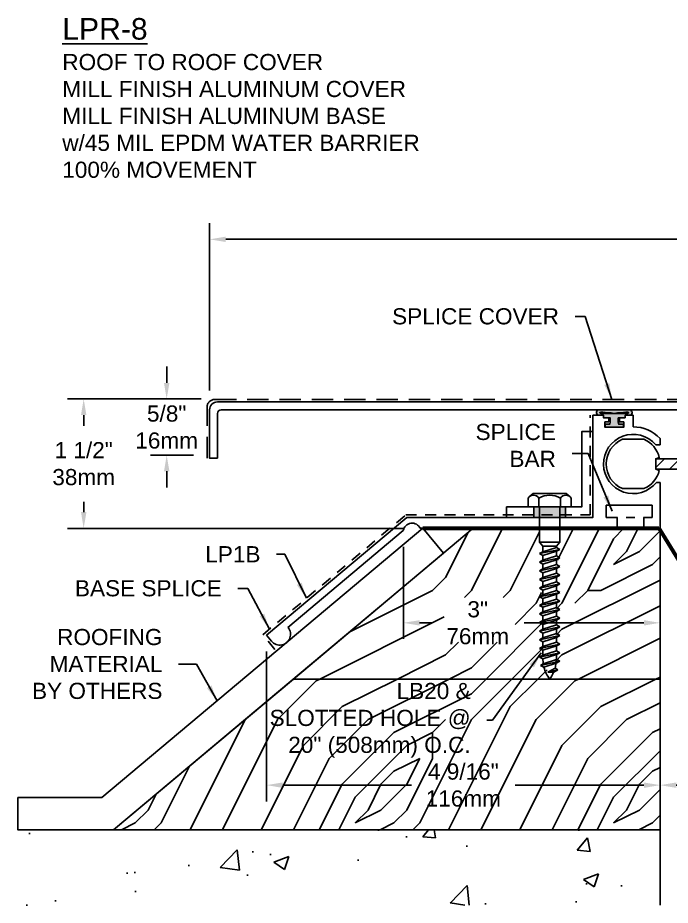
# Model space of a CAD drawing. Header units: inches. Extents: x -3 to 51.8, y 2.5 to 12.8.
# Drawn here: x -3.01 to 4.56, y 2.5 to 12.8 of the extents above; entities that cross this region are included whole.
import ezdxf

# ---------------------------------------------------------------- set-up
doc = ezdxf.new("R2010")
doc.units = ezdxf.units.IN
doc.header["$MEASUREMENT"] = 0
doc.linetypes.add('DASHED2', pattern=[0.375, 0.25, -0.125])
doc.linetypes.add('HIDDEN', pattern=[0.375, 0.25, -0.125])
for name, color, linetype in [('ANCHORS', 4, 'Continuous'), ('CONDITIONS', 1, 'Continuous'), ('DIMENSIONS', 3, 'Continuous'), ('FILLERS', 2, 'Continuous'), ('METALS', 7, 'Continuous'), ('TEXT', 2, 'Continuous')]:
    doc.layers.add(name, color=color, linetype=linetype)
doc.styles.add('ARIAL', font='arial.ttf')
doc.dimstyles.new('Arial', dxfattribs={"dimtxt": 0.1875, "dimasz": 0.1875, "dimexe": 0.1875, "dimexo": 0.1875, "dimgap": 0.1875, "dimtad": 0, "dimtih": 1, "dimtoh": 1, "dimdec": 4, "dimzin": 3, "dimdsep": 46, "dimlunit": 4, "dimtxsty": 'ARIAL', "dimcen": 0.125, "dimadec": 0, "dimazin": 0, "dimtfac": 1, "dimtdec": 4, "dimtofl": 0, "dimtmove": 0, "dimatfit": 3, "dimfxl": 0, "dimfrac": 2, "dimtolj": 1, "dimtzin": 0, "dimarcsym": 0})
pattern_1 = [(0, (-2.4, 0.15), (3, 3), [0.15, -2.85]), (90, (-1.2, 1.2), (-3, 3), [0.3, -2.7]), (45, (-1.8, 0.9), (3e-16, 3), [0.2121, -0.6363, 0.2121, -0.4242, 1.485, -1.27294]), (45, (-2.55, 0), (3e-16, 3), [0.21213, -0.42426, 0.21213, -3.39412]), (45, (-1.5, 0.3), (3e-16, 3), [0.2121, -4.0305]), (45, (-1.2, 0.15), (3e-16, 3), [0.2121, -4.0305]), (45, (-1.65, 0.45), (3e-16, 3), [0.2121, -4.0305]), (45, (-1.8, 0.6), (3e-16, 3), [0.42426, -3.8184]), (45, (-1.05, 2.85), (3e-16, 3), [0.4243, -3.8184]), (45, (-2.1, 0.75), (3e-16, 3), [0.8485, -3.3941]), (45, (-2.25, 0.9), (3e-16, 3), [0.8485, -3.3941]), (45, (-0.3, 1.8), (3e-16, 3), [0.8485, -3.3941]), (45, (-2.4, 1.2), (3e-16, 3), [0.6364, -3.60624]), (45, (-3, 1.65), (3e-16, 3), [0.6364, -3.60624]), (45, (-2.7, 1.35), (3e-16, 3), [0.6364, -3.60624]), (45, (-0.75, 2.25), (3e-16, 3), [1.0607, -3.182]), (45, (-1.05, 2.4), (3e-16, 3), [1.06066, -3.182]), (45, (-0.75, 1.65), (3e-16, 3), [1.4849, -2.7577]), (26.565, (-2.1, 0.45), (3, 1e-09), [0.3354, -6.3728]), (26.565, (-1.5, 1.35), (3, 1e-09), [0.3354, -6.3728]), (26.565, (-1.65, 1.05), (3, 1e-09), [0.3354, -6.3728]), (26.565, (-2.25, 0.15), (3, 1e-09), [0.6708, -6.0374]), (26.565, (-1.65, 1.5), (3, 1e-09), [1.00623, -5.702]), (26.565, (-1.95, 1.65), (3, 1e-09), [1.34164, -5.36656]), (26.565, (-2.25, 1.8), (3, 1e-09), [1.34164, -5.36656]), (26.565, (-2.7, 2.7), (3, 1e-09), [1.34164, -5.36656]), (26.565, (-2.7, 2.4), (3, 1e-09), [1.67705, -5.03115]), (26.565, (-2.55, 2.1), (3, 1e-09), [1.67705, -5.03115]), (63.435, (-1.5, 0.9), (2e-10, 3), [0.3354, -6.3728]), (63.435, (-1.95, 0.6), (2e-10, 3), [0.3354, -6.3728]), (63.435, (-2.4, 0.15), (2e-10, 3), [0.6708, -6.0374]), (63.435, (-1.5, 0.6), (2e-10, 3), [0.6708, -6.0374]), (63.435, (-2.7, 0), (2e-10, 3), [1.00623, -5.702]), (63.435, (-3, 0), (2e-10, 3), [1.34164, -5.36656]), (63.435, (-0.3, 0.15), (2e-10, 3), [1.34164, -5.36656]), (63.435, (-1.35, 0.45), (2e-10, 3), [1.34164, -5.36656]), (63.435, (-0.75, 0.15), (2e-10, 3), [1.67705, -5.03115]), (63.435, (-1.05, 0.3), (2e-10, 3), [1.67705, -5.03115])]
pattern_2 = [(45, (-3, 0.00999), (-0.08838835, 0.08838835), [])]

# ---------------------------------------------------------------- blocks, each defined once
blk = doc.blocks.new('*D0')
at = {"layer": 'Defpoints', "color": 0}
for p in [(-0.696, 8.374), (-2.247, 6.872), (1.657, 6.872)]:
    blk.add_point(p, dxfattribs=at)
at = {"layer": 'DIMENSIONS', "color": 0, "lineweight": -2}
for p, q in [((-0.883, 8.374), (-2.434, 8.374)), ((-2.247, 8.186), (-2.247, 8.063)), ((-2.247, 7.06), (-2.247, 7.181)), ((1.47, 6.872), (-2.434, 6.872))]:
    blk.add_line(p, q, dxfattribs=at)
at = {"layer": 'DIMENSIONS', "color": 0}
for points in [[(-2.278, 8.186), (-2.215, 8.186), (-2.247, 8.374)], [(-2.278, 7.06), (-2.215, 7.06), (-2.247, 6.872)]]:
    blk.add_solid(points, dxfattribs=at)
at = {"layer": 'DIMENSIONS', "color": 0, "insert": (-2.247, 7.622), "char_height": 0.1875, "attachment_point": 5, "style": 'ARIAL'}
blk.add_mtext('\\A1;1 1/2"\\P38mm', dxfattribs=at)
blk = doc.blocks.new('*D1')
at = {"layer": 'Defpoints', "color": 0}
for p in [(-0.696, 8.374), (-1.284, 7.721), (-0.786, 7.721)]:
    blk.add_point(p, dxfattribs=at)
at = {"layer": 'DIMENSIONS', "color": 0, "lineweight": -2}
for p, q in [((-1.284, 8.561), (-1.284, 8.749)), ((-0.883, 8.374), (-1.471, 8.374)), ((-0.973, 7.721), (-1.471, 7.721)), ((-1.284, 7.534), (-1.284, 7.346))]:
    blk.add_line(p, q, dxfattribs=at)
at = {"layer": 'DIMENSIONS', "color": 0}
for points in [[(-1.315, 8.561), (-1.252, 8.561), (-1.284, 8.374)], [(-1.315, 7.534), (-1.252, 7.534), (-1.284, 7.721)]]:
    blk.add_solid(points, dxfattribs=at)
at = {"layer": 'DIMENSIONS', "color": 0, "insert": (-1.284, 8.047), "char_height": 0.1875, "attachment_point": 5, "style": 'ARIAL'}
blk.add_mtext('\\A1;5/8"\\P16mm', dxfattribs=at)
blk = doc.blocks.new('*D2')
at = {"layer": 'Defpoints', "color": 0}
for p in [(12.441, 3.891), (4.441, 3.54), (12.441, 3.54)]:
    blk.add_point(p, dxfattribs=at)
at = {"layer": 'DIMENSIONS', "color": 0, "lineweight": -2}
for p, q in [((4.441, 3.728), (4.441, 4.078)), ((12.441, 3.728), (12.441, 4.078)), ((4.628, 3.891), (7.829, 3.891)), ((12.253, 3.891), (9.052, 3.891))]:
    blk.add_line(p, q, dxfattribs=at)
at = {"layer": 'DIMENSIONS', "color": 0}
for points in [[(4.628, 3.922), (4.628, 3.859), (4.441, 3.891)], [(12.253, 3.922), (12.253, 3.859), (12.441, 3.891)]]:
    blk.add_solid(points, dxfattribs=at)
at = {"layer": 'DIMENSIONS', "color": 0, "insert": (8.441, 3.891), "char_height": 0.1875, "attachment_point": 5, "style": 'ARIAL'}
blk.add_mtext('\\A1;8"\\P203mm', dxfattribs=at)
blk = doc.blocks.new('LB20')
for p, q in [((-0.19, 0.156), (-0.238, 0.116)), ((-0.19, 0.156), (0.19, 0.156)), ((0.19, 0.156), (0.238, 0.116)), ((-0.25, 0.102), (-0.25, 0)), ((-0.25, 0), (0.25, 0)), ((-0.125, 0), (-0.125, 0.102)), ((-0.117, -0.412), (-0.117, 0)), ((0.117, -0.412), (0.117, 0)), ((0.125, 0), (0.125, 0.102)), ((0.25, 0.102), (0.25, 0)), ((-0.078, -0.458), (-0.117, -0.412)), ((0.117, -0.412), (-0.117, -0.412)), ((0.117, -0.494), (-0.117, -0.544)), ((-0.078, -0.521), (-0.078, -0.458)), ((-0.078, -0.458), (0.078, -0.458)), ((-0.078, -0.521), (0.078, -0.471)), ((0.078, -0.458), (0.117, -0.412)), ((0.078, -0.471), (0.078, -0.458)), ((0.117, -0.494), (0.078, -0.471)), ((0.117, -0.494), (0.078, -0.516)), ((-0.117, -0.544), (-0.078, -0.521)), ((-0.117, -0.544), (-0.078, -0.566)), ((0.117, -0.594), (-0.117, -0.644)), ((-0.078, -0.566), (0.078, -0.516)), ((-0.078, -0.621), (-0.078, -0.566)), ((-0.078, -0.621), (0.078, -0.571)), ((-0.078, -0.666), (0.078, -0.616)), ((0.078, -0.571), (0.078, -0.516)), ((0.117, -0.594), (0.078, -0.571)), ((0.117, -0.594), (0.078, -0.616)), ((0.078, -0.671), (0.078, -0.616)), ((-0.117, -0.644), (-0.078, -0.621)), ((-0.117, -0.644), (-0.078, -0.666)), ((0.117, -0.694), (-0.117, -0.744)), ((-0.117, -0.744), (-0.078, -0.721)), ((-0.078, -0.721), (-0.078, -0.666)), ((-0.078, -0.721), (0.078, -0.671)), ((-0.078, -0.766), (0.078, -0.716)), ((0.117, -0.694), (0.078, -0.671)), ((0.117, -0.694), (0.078, -0.716)), ((0.078, -0.771), (0.078, -0.716)), ((-0.117, -0.744), (-0.078, -0.766)), ((0.117, -0.794), (-0.117, -0.844)), ((-0.117, -0.844), (-0.078, -0.821)), ((-0.078, -0.821), (-0.078, -0.766)), ((-0.078, -0.821), (0.078, -0.771)), ((-0.078, -0.866), (0.078, -0.816)), ((0.117, -0.794), (0.078, -0.771)), ((0.117, -0.794), (0.078, -0.816)), ((0.078, -0.871), (0.078, -0.816)), ((-0.117, -0.844), (-0.078, -0.866)), ((0.117, -0.894), (-0.117, -0.944)), ((-0.117, -0.944), (-0.078, -0.921)), ((-0.078, -0.921), (-0.078, -0.866)), ((-0.078, -0.921), (0.078, -0.871)), ((-0.078, -0.966), (0.078, -0.916)), ((0.117, -0.894), (0.078, -0.871)), ((0.117, -0.894), (0.078, -0.916)), ((0.078, -0.971), (0.078, -0.916)), ((-0.117, -0.944), (-0.078, -0.966)), ((0.117, -0.994), (-0.117, -1.044)), ((-0.117, -1.044), (-0.078, -1.021)), ((-0.078, -1.021), (-0.078, -0.966)), ((-0.078, -1.021), (0.078, -0.971)), ((-0.078, -1.066), (0.078, -1.016)), ((0.117, -0.994), (0.078, -0.971)), ((0.117, -0.994), (0.078, -1.016)), ((0.078, -1.071), (0.078, -1.016)), ((-0.117, -1.044), (-0.078, -1.066)), ((0.117, -1.094), (-0.117, -1.144)), ((-0.117, -1.144), (-0.078, -1.121)), ((-0.078, -1.121), (-0.078, -1.066)), ((-0.078, -1.121), (0.078, -1.071)), ((-0.078, -1.166), (0.078, -1.116)), ((0.117, -1.094), (0.078, -1.071)), ((0.117, -1.094), (0.078, -1.116)), ((0.078, -1.171), (0.078, -1.116)), ((-0.117, -1.144), (-0.078, -1.166)), ((0.117, -1.194), (-0.117, -1.244)), ((-0.117, -1.244), (-0.078, -1.221)), ((-0.078, -1.221), (-0.078, -1.166)), ((-0.078, -1.221), (0.078, -1.171)), ((-0.078, -1.266), (0.078, -1.216)), ((0.117, -1.194), (0.078, -1.171)), ((0.117, -1.194), (0.078, -1.216)), ((0.078, -1.271), (0.078, -1.216)), ((-0.117, -1.244), (-0.078, -1.266)), ((0.117, -1.294), (-0.117, -1.344)), ((-0.117, -1.344), (-0.078, -1.321)), ((-0.078, -1.321), (-0.078, -1.266)), ((-0.078, -1.321), (0.078, -1.271)), ((-0.078, -1.366), (0.078, -1.316)), ((0.117, -1.294), (0.078, -1.271)), ((0.117, -1.294), (0.078, -1.316)), ((0.078, -1.371), (0.078, -1.316)), ((-0.117, -1.344), (-0.078, -1.366)), ((0.117, -1.394), (-0.117, -1.444)), ((-0.117, -1.444), (-0.078, -1.421)), ((-0.078, -1.421), (-0.078, -1.366)), ((-0.078, -1.421), (0.078, -1.371)), ((-0.078, -1.466), (0.078, -1.416)), ((0.117, -1.394), (0.078, -1.371)), ((0.117, -1.394), (0.078, -1.416)), ((0.078, -1.471), (0.078, -1.416)), ((-0.117, -1.444), (-0.078, -1.466)), ((0.117, -1.494), (-0.117, -1.544)), ((-0.117, -1.544), (-0.078, -1.521)), ((-0.117, -1.544), (-0.078, -1.566)), ((-0.078, -1.521), (-0.078, -1.466)), ((-0.078, -1.521), (0.078, -1.471)), ((-0.078, -1.566), (0.078, -1.516)), ((0.117, -1.494), (0.078, -1.471)), ((0.117, -1.494), (0.078, -1.516)), ((0.078, -1.571), (0.078, -1.516)), ((0.117, -1.594), (-0.117, -1.644)), ((-0.117, -1.644), (-0.078, -1.621)), ((-0.117, -1.644), (-0.078, -1.666)), ((-0.078, -1.621), (-0.078, -1.566)), ((-0.078, -1.621), (0.078, -1.571)), ((-0.078, -1.666), (0.078, -1.616)), ((0.117, -1.594), (0.078, -1.571)), ((0.117, -1.594), (0.078, -1.616)), ((0.078, -1.671), (0.078, -1.616)), ((0.117, -1.694), (-0.117, -1.744)), ((-0.117, -1.744), (-0.078, -1.721)), ((-0.117, -1.744), (-0.078, -1.766)), ((-0.078, -1.721), (-0.078, -1.666)), ((-0.078, -1.721), (0.078, -1.671)), ((-0.078, -1.766), (0.078, -1.716)), ((0.117, -1.694), (0.078, -1.671)), ((0.117, -1.694), (0.078, -1.716)), ((0.078, -1.766), (0.078, -1.716)), ((0.117, -1.794), (-0.105, -1.844)), ((-0.105, -1.844), (-0.074, -1.823)), ((-0.105, -1.844), (-0.066, -1.862)), ((-0.074, -1.823), (0.078, -1.771)), ((-0.066, -1.862), (0.075, -1.817)), ((0.117, -1.794), (0.075, -1.817)), ((0.117, -1.794), (0.078, -1.771)), ((-0.022, -1.918), (0.063, -1.874)), ((0.096, -1.893), (-0.022, -1.918)), ((-0.022, -1.918), (0.047, -1.92)), ((0.096, -1.893), (0.047, -1.92)), ((0.096, -1.893), (0.063, -1.874))]:
    blk.add_line(p, q)
for centre, radius, start, end in [((-0.188, 0.057), 0.077, 35.7751, 144.2249), ((0, -0.126), 0.26, 61.2813, 118.7187), ((0.187, 0.057), 0.077, 35.7751, 144.2249), ((0.311, -1.766), 0.389, 180, 188.3837), ((-0.311, -1.766), 0.389, 343.9655, 352.4485), ((-0.311, -1.766), 0.389, 359.2771, 0), ((0.311, -1.766), 0.389, 194.3207, 216.9667), ((-0.311, -1.766), 0.389, 323.0333, 336.7752)]:
    blk.add_arc(centre, radius, start, end)
blk = doc.blocks.new('A$CD336')
for p, q in [((3.921, 2.673), (3.796, 2.673)), ((3.796, 2.673), (3.796, 1.485)), ((3.921, 2.673), (3.921, 2.642)), ((3.983, 2.642), (3.921, 2.642)), ((3.983, 2.595), (3.937, 2.595)), ((3.937, 2.595), (3.937, 2.533)), ((3.983, 2.642), (3.983, 2.595)), ((4.108, 2.642), (4.108, 2.595)), ((4.171, 2.642), (4.108, 2.642)), ((4.155, 2.595), (4.108, 2.595)), ((4.155, 2.595), (4.155, 2.533)), ((4.171, 2.673), (4.171, 2.642)), ((4.265, 2.673), (4.171, 2.673)), ((4.265, 2.538), (4.265, 2.673)), ((4.155, 2.533), (3.937, 2.533)), ((4.577, 2.33), (4.577, 2.404)), ((4.527, 2.33), (4.577, 2.33)), ((4.534, 1.893), (4.577, 1.893)), ((4.577, 1.36), (4.577, 1.893)), ((3.953, 1.485), (3.953, 1.63)), ((3.953, 1.63), (4.484, 1.63)), ((4.484, 1.485), (4.484, 1.63)), ((0.011, 0.119), (1.639, 1.485)), ((1.639, 1.485), (3.796, 1.485)), ((3.953, 1.485), (4.078, 1.485)), ((4.078, 1.36), (4.078, 1.485)), ((4.389, 1.485), (4.484, 1.485)), ((4.389, 1.36), (4.389, 1.485)), ((1.794, 1.36), (4.078, 1.36)), ((4.389, 1.36), (4.577, 1.36)), ((0.26, 0.21), (1.598, 1.333)), ((0.011, 0.119), (0.069, 0.05))]:
    blk.add_line(p, q)
for centre, radius, start, end in [((4.265, 2.107), 0.431, 43.6228, 90), ((4.265, 2.107), 0.344, 40.4102, 321.5309), ((1.7, 1.317), 0.103, 24.6753, 170.7749), ((0.165, 0.13), 0.125, 220, 40)]:
    blk.add_arc(centre, radius, start, end)
blk = doc.blocks.new('LP1B')
blk.add_blockref('A$CD336', (-4.265, -2.107))
blk = doc.blocks.new('SA18')
blk.add_lwpolyline([(-1, 0.125), (-0.125, 0.125), (-0.125, 1), (0, 1), (0, 0), (-1, 0)], close=True)
blk = doc.blocks.new('*D8')
at = {"layer": 'Defpoints', "color": 0}
for p in [(-0.125, 5.631), (4.441, 4.21), (4.441, 3.891)]:
    blk.add_point(p, dxfattribs=at)
at = {"layer": 'DIMENSIONS', "color": 0, "lineweight": -2}
for p, q in [((-0.125, 5.444), (-0.125, 3.703)), ((4.441, 4.022), (4.441, 3.703)), ((0.062, 3.891), (1.556, 3.891)), ((4.253, 3.891), (2.759, 3.891))]:
    blk.add_line(p, q, dxfattribs=at)
at = {"layer": 'DIMENSIONS', "color": 0}
for points in [[(0.062, 3.922), (0.062, 3.859), (-0.125, 3.891)], [(4.253, 3.922), (4.253, 3.859), (4.441, 3.891)]]:
    blk.add_solid(points, dxfattribs=at)
at = {"layer": 'DIMENSIONS', "color": 0, "insert": (2.158, 3.891), "char_height": 0.1875, "attachment_point": 5, "style": 'ARIAL'}
blk.add_mtext('\\A1;4 9/16"\\P116mm', dxfattribs=at)
blk = doc.blocks.new('*D11')
at = {"layer": 'Defpoints', "color": 0}
for p in [(1.462, 6.846), (4.441, 6.872), (4.441, 5.775)]:
    blk.add_point(p, dxfattribs=at)
at = {"layer": 'DIMENSIONS', "color": 0, "lineweight": -2}
for p, q in [((1.462, 6.658), (1.462, 5.588)), ((4.441, 6.685), (4.441, 5.588)), ((1.65, 5.775), (1.788, 5.775)), ((4.253, 5.775), (2.862, 5.775))]:
    blk.add_line(p, q, dxfattribs=at)
at = {"layer": 'DIMENSIONS', "color": 0}
for points in [[(1.65, 5.806), (1.65, 5.744), (1.462, 5.775)], [(4.253, 5.806), (4.253, 5.744), (4.441, 5.775)]]:
    blk.add_solid(points, dxfattribs=at)
at = {"layer": 'DIMENSIONS', "color": 0, "insert": (2.325, 5.775), "char_height": 0.1875, "attachment_point": 5, "style": 'ARIAL'}
blk.add_mtext('\\A1;3"\\P76mm', dxfattribs=at)
blk = doc.blocks.new('*D12')
at = {"layer": 'Defpoints', "color": 0}
for p in [(17.714, 10.227), (-0.786, 8.284), (17.714, 8.284)]:
    blk.add_point(p, dxfattribs=at)
at = {"layer": 'DIMENSIONS', "color": 0, "lineweight": -2}
for p, q in [((-0.786, 8.471), (-0.786, 10.415)), ((17.714, 8.471), (17.714, 10.415)), ((-0.598, 10.227), (7.818, 10.227)), ((17.527, 10.227), (9.111, 10.227))]:
    blk.add_line(p, q, dxfattribs=at)
at = {"layer": 'DIMENSIONS', "color": 0}
for points in [[(-0.598, 10.258), (-0.598, 10.196), (-0.786, 10.227)], [(17.527, 10.258), (17.527, 10.196), (17.714, 10.227)]]:
    blk.add_solid(points, dxfattribs=at)
at = {"layer": 'DIMENSIONS', "color": 0, "insert": (8.464, 10.227), "char_height": 0.1875, "attachment_point": 5, "style": 'ARIAL'}
blk.add_mtext('\\A1;1\'-6 1/2"\\P470mm', dxfattribs=at)
blk = doc.blocks.new('H1458S')
for p, q in [((-0.25, 0.104), (-0.25, 0)), ((-0.188, 0.144), (0.187, 0.144)), ((-0.125, 0), (-0.125, 0.104)), ((0.125, 0), (0.125, 0.104)), ((0.25, 0.104), (0.25, 0)), ((-0.25, 0), (0.25, 0)), ((-0.119, 0), (-0.085, -0.02)), ((-0.085, -0.02), (0.048, 0)), ((-0.119, -0.05), (0.119, -0.025)), ((-0.119, -0.05), (-0.085, -0.03)), ((-0.119, -0.05), (-0.085, -0.07)), ((-0.119, -0.1), (0.119, -0.075)), ((-0.119, -0.1), (-0.085, -0.08)), ((-0.119, -0.1), (-0.085, -0.12)), ((-0.085, -0.03), (0.085, -0.005)), ((-0.085, -0.02), (-0.085, -0.03)), ((-0.085, -0.07), (0.085, -0.045)), ((-0.085, -0.08), (0.085, -0.055)), ((-0.085, -0.07), (-0.085, -0.08)), ((-0.085, -0.12), (0.085, -0.095)), ((0.094, 0), (0.085, -0.005)), ((0.119, -0.025), (0.085, -0.005)), ((0.119, -0.025), (0.085, -0.045)), ((0.085, -0.045), (0.085, -0.055)), ((0.119, -0.075), (0.085, -0.055)), ((0.119, -0.075), (0.085, -0.095)), ((0.085, -0.095), (0.085, -0.105)), ((-0.119, -0.15), (0.119, -0.125)), ((-0.119, -0.15), (-0.085, -0.13)), ((-0.119, -0.15), (-0.085, -0.17)), ((-0.119, -0.2), (0.119, -0.175)), ((-0.119, -0.2), (-0.085, -0.18)), ((-0.119, -0.2), (-0.085, -0.22)), ((-0.085, -0.13), (0.085, -0.105)), ((-0.085, -0.12), (-0.085, -0.13)), ((-0.085, -0.17), (0.085, -0.145)), ((-0.085, -0.18), (0.085, -0.155)), ((-0.085, -0.17), (-0.085, -0.18)), ((-0.085, -0.22), (0.085, -0.195)), ((-0.085, -0.23), (0.085, -0.205)), ((0.119, -0.125), (0.085, -0.105)), ((0.119, -0.125), (0.085, -0.145)), ((0.085, -0.145), (0.085, -0.155)), ((0.119, -0.175), (0.085, -0.155)), ((0.119, -0.175), (0.085, -0.195)), ((0.085, -0.195), (0.085, -0.205)), ((0.119, -0.225), (0.085, -0.205)), ((-0.119, -0.25), (0.119, -0.225)), ((-0.119, -0.25), (-0.085, -0.23)), ((-0.119, -0.25), (-0.085, -0.27)), ((-0.119, -0.3), (0.119, -0.275)), ((-0.119, -0.3), (-0.085, -0.28)), ((-0.119, -0.3), (-0.085, -0.32)), ((-0.085, -0.22), (-0.085, -0.23)), ((-0.085, -0.27), (0.085, -0.245)), ((-0.085, -0.28), (0.085, -0.255)), ((-0.085, -0.27), (-0.085, -0.28)), ((-0.085, -0.32), (0.085, -0.295)), ((-0.085, -0.33), (0.085, -0.305)), ((0.119, -0.225), (0.085, -0.245)), ((0.085, -0.245), (0.085, -0.255)), ((0.119, -0.275), (0.085, -0.255)), ((0.119, -0.275), (0.085, -0.295)), ((0.085, -0.295), (0.085, -0.305)), ((0.119, -0.325), (0.085, -0.305)), ((-0.119, -0.35), (0.119, -0.325)), ((-0.119, -0.35), (-0.085, -0.33)), ((-0.119, -0.35), (-0.085, -0.37)), ((-0.119, -0.4), (0.119, -0.375)), ((-0.119, -0.4), (-0.085, -0.38)), ((-0.119, -0.4), (-0.085, -0.42)), ((-0.085, -0.32), (-0.085, -0.33)), ((-0.085, -0.37), (0.085, -0.345)), ((-0.085, -0.38), (0.085, -0.355)), ((-0.085, -0.37), (-0.085, -0.38)), ((-0.085, -0.42), (0.085, -0.395)), ((-0.085, -0.43), (0.085, -0.405)), ((0.119, -0.325), (0.085, -0.345)), ((0.085, -0.345), (0.085, -0.355)), ((0.119, -0.375), (0.085, -0.355)), ((0.119, -0.375), (0.085, -0.395)), ((0.085, -0.395), (0.085, -0.405)), ((0.119, -0.425), (0.085, -0.405)), ((-0.119, -0.45), (0.119, -0.425)), ((-0.119, -0.45), (-0.085, -0.43)), ((-0.119, -0.45), (-0.085, -0.47)), ((-0.119, -0.5), (0.119, -0.475)), ((-0.119, -0.5), (-0.085, -0.48)), ((-0.119, -0.5), (-0.085, -0.52)), ((-0.085, -0.42), (-0.085, -0.43)), ((-0.085, -0.47), (0.085, -0.445)), ((-0.085, -0.48), (0.085, -0.455)), ((-0.085, -0.47), (-0.085, -0.48)), ((-0.085, -0.52), (0.085, -0.495)), ((-0.085, -0.53), (0.085, -0.505)), ((0.119, -0.425), (0.085, -0.445)), ((0.085, -0.445), (0.085, -0.455)), ((0.119, -0.475), (0.085, -0.455)), ((0.119, -0.475), (0.085, -0.495)), ((0.085, -0.495), (0.085, -0.505)), ((0.119, -0.525), (0.085, -0.505)), ((-0.119, -0.55), (0.119, -0.525)), ((-0.119, -0.55), (-0.085, -0.53)), ((-0.119, -0.55), (-0.085, -0.57)), ((-0.119, -0.6), (0.119, -0.575)), ((-0.119, -0.6), (-0.085, -0.58)), ((-0.119, -0.6), (-0.085, -0.62)), ((-0.085, -0.52), (-0.085, -0.53)), ((-0.085, -0.57), (0.085, -0.545)), ((-0.085, -0.58), (0.085, -0.555)), ((-0.085, -0.57), (-0.085, -0.58)), ((-0.085, -0.62), (0.085, -0.595)), ((-0.048, -0.625), (0.085, -0.605)), ((0.119, -0.525), (0.085, -0.545)), ((0.085, -0.545), (0.085, -0.555)), ((0.119, -0.575), (0.085, -0.555)), ((0.119, -0.575), (0.085, -0.595)), ((0.085, -0.595), (0.085, -0.605)), ((0.119, -0.625), (0.085, -0.605)), ((-0.085, -0.62), (-0.085, -0.625)), ((-0.085, -0.625), (0.119, -0.625))]:
    blk.add_line(p, q)
for centre, radius, start, end in [((-0.188, 0.075), 0.0688, 24.7615, 155.2385), ((0, -0.071), 0.215, 54.5107, 125.4893), ((0.187, 0.075), 0.0688, 24.7615, 155.2385)]:
    blk.add_arc(centre, radius, start, end)
blk = doc.blocks.new('RIVNUT')
for p, q in [((-0.143, 0.381), (-0.143, -0.063)), ((-0.143, 0.381), (0.189, 0.381)), ((0.189, 0.381), (0.189, -0.063)), ((-0.143, -0.063), (0.189, -0.063)), ((-0.144, -0.119), (0.191, -0.119))]:
    blk.add_line(p, q)
for centre, start, end in [((-0.143, -0.091), 90, 267.037), ((0.189, -0.091), 272.963, 90)]:
    blk.add_arc(centre, 0.028, start, end)
blk = doc.blocks.new('SB18')
at = {"layer": 'METALS'}
h = blk.add_hatch(dxfattribs=at)
h.set_pattern_fill('ANSI31', color=256, style=0)
h.set_pattern_definition(pattern_2)
h.paths.add_polyline_path([(5.422, 7.689), (4.977, 7.689), (4.977, 7.661), (4.948, 7.641), (5.005, 7.62), (4.977, 7.601), (4.977, 7.569), (5.422, 7.569)])
h.paths.add_polyline_path([(4.878, 7.641), (4.907, 7.661), (4.907, 7.689), (4.391, 7.689), (4.391, 7.569), (4.907, 7.569), (4.907, 7.601), (4.935, 7.62)])
h = blk.add_hatch(dxfattribs=at)
h.set_pattern_fill('ANSI31', color=256, style=0)
h.set_pattern_definition(pattern_2)
h.paths.add_polyline_path([(11.995, 7.689), (11.995, 7.661), (11.966, 7.641), (12.024, 7.62), (11.995, 7.601), (11.995, 7.569), (12.939, 7.569), (12.939, 7.689)])
h.paths.add_polyline_path([(11.925, 7.569), (11.925, 7.601), (11.954, 7.62), (11.896, 7.641), (11.925, 7.661), (11.925, 7.689), (11.421, 7.689), (11.421, 7.569)])
blk.add_line((7.413, 7.569), (7.413, 7.689))
at = {"linetype": 'HIDDEN'}
blk.add_line((5.422, 7.569), (7.413, 7.569), dxfattribs=at)
for points in [[(4.432, 7.555), (4.391, 7.569), (4.391, 7.689), (4.432, 7.704, 0.233897), (4.254, 7.916), (4.004, 7.916, 0.654654), (4.004, 7.343), (4.254, 7.343, 0.233897)], [(12.939, 7.569), (12.428, 7.569, 0.246328), (12.609, 7.343), (12.859, 7.343, 0.654654), (12.859, 7.916), (12.609, 7.916, 0.246328), (12.428, 7.689), (12.939, 7.689)]]:
    blk.add_lwpolyline(points, format="xyb", close=True)
for points in [[(4.907, 7.761), (4.907, 7.661), (4.878, 7.641), (4.935, 7.62), (4.907, 7.601), (4.907, 7.501)], [(4.977, 7.761), (4.977, 7.661), (4.948, 7.641), (5.005, 7.62), (4.977, 7.601), (4.977, 7.501)], [(11.925, 7.761), (11.925, 7.661), (11.896, 7.641), (11.954, 7.62), (11.925, 7.601), (11.925, 7.501)], [(11.995, 7.761), (11.995, 7.661), (11.966, 7.641), (12.024, 7.62), (11.995, 7.601), (11.995, 7.501)]]:
    blk.add_lwpolyline(points)
blk.add_lwpolyline([(6.037, 7.752), (6.037, 7.804), (6.787, 7.804), (6.787, 7.752)], close=True)
at = {"linetype": 'ByBlock'}
for p in [(5.422, 7.752), (5.422, 7.001)]:
    blk.add_point(p, dxfattribs=at)
at = {"layer": 'METALS', "linetype": 'HIDDEN'}
for p, q in [((5.422, 7.689), (11.421, 7.689)), ((9.417, 7.569), (9.417, 7.689)), ((11.421, 7.569), (9.417, 7.569)), ((5.422, 7.063), (11.421, 7.063))]:
    blk.add_line(p, q, dxfattribs=at)
at = {"layer": 'METALS'}
blk.add_line((5.422, 7.002), (11.421, 7.002), dxfattribs=at)
for points in [[(11.421, 7.752), (5.422, 7.752), (5.422, 7.002), (11.421, 7.002)], [(10.039, 7.752), (10.039, 7.804), (10.789, 7.804), (10.789, 7.752)]]:
    blk.add_lwpolyline(points, close=True, dxfattribs=at)
for points in [[(4.907, 7.569), (4.391, 7.569), (4.391, 7.689), (4.907, 7.689)], [(4.977, 7.689), (5.422, 7.689), (5.422, 7.569), (4.977, 7.569)], [(11.925, 7.569), (11.421, 7.569), (11.421, 7.689), (11.925, 7.689)], [(11.995, 7.689), (12.939, 7.689)], [(12.939, 7.569), (11.995, 7.569)]]:
    blk.add_lwpolyline(points, dxfattribs=at)
at = {"layer": 'METALS', "linetype": 'HIDDEN'}
blk.add_point((9.417, 7.569), dxfattribs=at)
at = {"layer": 'ANCHORS'}
for p in [(6.422, 7.804), (10.424, 7.804)]:
    blk.add_blockref('H1458S', p, dxfattribs=at)
at = {"layer": 'METALS'}
blk.add_blockref('RIVNUT', (8.398, 7.065), dxfattribs=at)
blk = doc.blocks.new('v3rmushed')
h = blk.add_hatch(color=256)
h.paths.add_polyline_path([(4.084, 8.249), (3.736, 8.249, 0.781552), (3.721, 8.185), (3.785, 8.185), (3.785, 8.154), (3.863, 8.154), (3.863, 8.107), (3.857, 8.081), (3.802, 8.081), (3.802, 8.046), (4.017, 8.046), (4.017, 8.081), (3.962, 8.081), (3.956, 8.107), (3.956, 8.154), (4.035, 8.154), (4.035, 8.185), (4.098, 8.185, 0.781552)])
edge = h.paths.add_edge_path(flags=16)
edge.add_spline(control_points=[(3.91, 8.207), (4.013, 8.218), (4.111, 8.228), (4.066, 8.207), (4.065, 8.206)], knot_values=[0.028497, 0.028497, 0.028497, 0.028497, 0.196688, 0.201023, 0.201023, 0.201023, 0.201023], degree=3, periodic=0)
edge.add_line((4.065, 8.206), (3.754, 8.206))
edge.add_spline(control_points=[(3.754, 8.206), (3.753, 8.207), (3.708, 8.228), (3.806, 8.218), (3.91, 8.207)], knot_values=[0.028497, 0.028497, 0.028497, 0.028497, 0.032831, 0.201023, 0.201023, 0.201023, 0.201023], degree=3, periodic=0)
blk.add_lwpolyline([(4.035, 8.154), (4.035, 8.185), (4.098, 8.185, 0.799078), (4.082, 8.249), (3.737, 8.249, 0.799078), (3.721, 8.185), (3.785, 8.185), (3.785, 8.154), (3.863, 8.154), (3.863, 8.107), (3.857, 8.081), (3.802, 8.081), (3.802, 8.046), (4.017, 8.046), (4.017, 8.081), (3.962, 8.081), (3.956, 8.107), (3.956, 8.154)], format="xyb", close=True)
blk.add_lwpolyline([(4.065, 8.206), (3.754, 8.206)])
for points in [[(3.754, 8.206), (3.753, 8.207), (3.708, 8.228), (3.806, 8.218), (3.91, 8.207)], [(4.065, 8.206), (4.066, 8.207), (4.111, 8.228), (4.013, 8.218), (3.91, 8.207)]]:
    blk.add_open_spline(points, degree=3, knots=[0.028497, 0.028497, 0.028497, 0.028497, 0.0328313, 0.2010226, 0.2010226, 0.2010226, 0.2010226])

msp = doc.modelspace()

# ---------------------------------------------------------------- hatches: boundary and pattern name
at = {"layer": 'CONDITIONS'}
h = msp.add_hatch(dxfattribs=at)
h.set_pattern_fill('WOODFACE', color=256, scale=3, style=0)
h.set_pattern_definition(pattern_1)
h.paths.add_polyline_path([(3.08143, 6.46101), (3.08143, 6.51591), (3.04237, 6.53846), (3.08143, 6.56101), (3.08143, 6.61591), (3.04237, 6.63846), (3.08143, 6.66101), (3.08143, 6.72423), (3.04237, 6.76988), (3.04237, 6.87219), (2.27146, 6.87219), (0.1859, 5.12219), (4.44056, 5.12219), (4.44056, 6.72641, -0.03639594), (4.42928, 6.87219), (3.27674, 6.87219), (3.27674, 6.76988), (3.23768, 6.72422), (3.23768, 6.71101), (3.27674, 6.68846), (3.23768, 6.66591), (3.23768, 6.61101), (3.27674, 6.58846), (3.23768, 6.56591), (3.23768, 6.51101), (3.27674, 6.48846), (3.23768, 6.46591), (3.23768, 6.41101), (3.27674, 6.38846), (3.23768, 6.36591), (3.23768, 6.31101), (3.27674, 6.28846), (3.23768, 6.26591), (3.23768, 6.21101), (3.27674, 6.18846), (3.23768, 6.16591), (3.23768, 6.11101), (3.27674, 6.08846), (3.23768, 6.06591), (3.23768, 6.01101), (3.27674, 5.98846), (3.23768, 5.96591), (3.23768, 5.91101), (3.27674, 5.88846), (3.23768, 5.86591), (3.23768, 5.81101), (3.27674, 5.78846), (3.23768, 5.76591), (3.23768, 5.71101), (3.27674, 5.68846), (3.23768, 5.66591), (3.23768, 5.61101), (3.27674, 5.58846), (3.23768, 5.56591), (3.23768, 5.51101), (3.27674, 5.48846), (3.23768, 5.46591), (3.23768, 5.41099), (3.27674, 5.38846), (3.23431, 5.36483, -0.03703098), (3.22256, 5.30855), (3.25575, 5.28939), (3.20619, 5.26264, -0.06003224), (3.15956, 5.18219, -0.09913477), (3.09351, 5.31977), (3.05474, 5.33846), (3.08558, 5.35924, -0.03659691), (3.08143, 5.41591), (3.04237, 5.43846), (3.08143, 5.46101), (3.08143, 5.51591), (3.04237, 5.53846), (3.08143, 5.56101), (3.08143, 5.61591), (3.04237, 5.63846), (3.08143, 5.66101), (3.08143, 5.71591), (3.04237, 5.73846), (3.08143, 5.76101), (3.08143, 5.81591), (3.04237, 5.83846), (3.08143, 5.86101), (3.08143, 5.91591), (3.04237, 5.93846), (3.08143, 5.96101), (3.08143, 6.01591), (3.04237, 6.03846), (3.08143, 6.06101), (3.08143, 6.11591), (3.04237, 6.13846), (3.08143, 6.16101), (3.08143, 6.21591), (3.04237, 6.23846), (3.08143, 6.26101), (3.08143, 6.31591), (3.04237, 6.33846), (3.08143, 6.36101), (3.08143, 6.41591), (3.04237, 6.43846)])
h.paths.add_polyline_path([(2.75759, 6.07051), (2.75759, 5.55245), (1.93499, 5.55245), (1.93499, 6.07051)], flags=16)
h.paths.add_polyline_path([(2.06093, 5.97449), (2.58907, 5.97449), (2.58907, 5.57551), (2.06093, 5.57551)], flags=8)
h = msp.add_hatch(dxfattribs=at)
h.set_pattern_fill('WOODFACE', color=256, scale=3, style=0)
h.set_pattern_definition(pattern_1)
h.paths.add_polyline_path([(4.44056, 5.12219), (0.1859, 5.12219), (-1.89967, 3.37219), (4.44056, 3.37219)])
h.paths.add_polyline_path([(1.69675, 4.19105), (2.61852, 4.19105), (2.61852, 3.59014), (1.69675, 3.59014)], flags=24)
h.paths.add_polyline_path([(-0.11562, 5.12901), (2.28965, 5.12901), (2.28965, 4.15766), (-0.11562, 4.15766)], flags=9)
h = msp.add_hatch(dxfattribs=at)
h.set_pattern_fill('AR-CONC', color=256, scale=0.25, style=0)
h.set_pattern_definition([(50, (-3, 0), (1.79315, -0.15688), [0.1875, -2.0625]), (355, (-3, 0), (-0.34688, 1.8805), [0.15, -1.65]), (100.451, (-2.8506, -0.013), (1.44627, 1.7236), [0.15935, -1.75286]), (46.184, (-3, 0.5), (2.6681, -0.4138), [0.28125, -3.09375]), (96.636, (-2.7777, 0.4655), (2.3367, 2.4353), [0.239, -2.6293]), (351.184, (-3, 0.5), (2.3367, 2.4353), [0.225, -2.475]), (21, (-2.75, 0.375), (1.49227, -1.00655), [0.1875, -2.0625]), (326, (-2.75, 0.375), (0.6083, 1.81288), [0.15, -1.65]), (71.451, (-2.6256, 0.2911), (2.10056, 0.80633), [0.15935, -1.75286]), (37.5, (-3, 0), (0.0304, 0.832235), [0, -1.63, 0, -1.675, 0, -1.65625]), (7.5, (-3, 0), (0.65767, 0.98603), [0, -0.955, 0, -1.5925, 0, -0.63125]), (327.5, (-3.5575, 0), (1.334556, -0.056387), [0, -0.625, 0, -1.95, 0, -2.5875]), (317.5, (-3.8075, 0), (1.45797, 0.25026), [0, -0.8125, 0, -1.295, 0, -1.8375])])
h.paths.add_polyline_path([(4.44056, 2.4967), (4.44056, 3.37219), (-1.89967, 3.37219), (-3.01179, 3.37219), (-3.01179, 2.4967)])
at = {"layer": 'METALS'}
msp.add_hatch(color=256, dxfattribs=at).paths.add_polyline_path([(2.97484, 7.12219), (2.97484, 6.99719), (3.34427, 6.99719), (3.34427, 7.12219)])

# ---------------------------------------------------------------- linework, layer by layer
at = {"layer": 'CONDITIONS'}
msp.add_line((4.44056, 3.37219), (4.44056, 2.4967), dxfattribs=at)
for points in [[(-3.01179, 3.74719), (-2.03616, 3.74719), (1.68807, 6.87219), (1.92911, 6.58492), (-1.89967, 3.37219), (-3.01179, 3.37219)], [(4.44056, 5.12219), (0.1859, 5.12219), (2.27146, 6.87219), (4.44056, 6.87219)], [(0.1859, 5.12219), (4.44056, 5.12219), (4.44056, 3.37219), (-1.89967, 3.37219)]]:
    msp.add_lwpolyline(points, close=True, dxfattribs=at)
at = {"layer": 'FILLERS', "const_width": 0.045}
msp.add_lwpolyline([(1.68807, 6.87219), (1.68807, 6.87219), (4.42928, 6.87219, 0.59157547), (12.44056, 6.87219), (15.19305, 6.87219)], format="xyb", dxfattribs=at)
at = {"layer": 'METALS', "linetype": 'DASHED2'}
msp.add_lwpolyline([(-0.81574, 7.68619), (-0.81574, 8.27869, -0.41421356), (-0.72574, 8.36869), (17.65428, 8.36869, -0.41421356), (17.74428, 8.27869), (17.74428, 7.68619)], format="xyb", dxfattribs=at)
at = {"layer": 'METALS'}
msp.add_lwpolyline([(-0.69574, 7.68619), (-0.78574, 7.68619), (-0.78574, 8.24869, -0.41421356), (-0.69574, 8.33869), (17.62428, 8.33869, -0.41421356), (17.71428, 8.24869), (17.71428, 7.68619), (17.62428, 7.68619), (17.62428, 8.20369, 0.41421356), (17.57928, 8.24869), (-0.65074, 8.24869, 0.41421356), (-0.69574, 8.20369), (-0.69574, 7.68619)], format="xyb", dxfattribs=at)
at = {"layer": 'METALS', "linetype": 'DASHED2', "ltscale": 0.5}
msp.add_lwpolyline([(-0.02777, 5.46643), (-0.16931, 5.63511), (1.49118, 7.02844), (3.62831, 7.02844), (3.62831, 8.18519)], dxfattribs=at)
at = {"layer": 'METALS'}
msp.add_lwpolyline([(3.34427, 7.12219), (2.97484, 7.12219), (2.97484, 6.99719), (3.34427, 6.99719), (3.34427, 7.12219)], dxfattribs=at)
at = {"layer": 'METALS', "linetype": 'DASHED2', "ltscale": 0.25}
msp.add_lwpolyline([(3.81656, 7.14219), (4.34756, 7.14219), (4.34756, 6.99719), (3.81656, 6.99719)], close=True, dxfattribs=at)

# ---------------------------------------------------------------- block references
at = {"layer": 'ANCHORS'}
msp.add_blockref('LB20', (3.15956, 7.12219), dxfattribs=at)
at = {"layer": 'FILLERS'}
msp.add_blockref('v3rmushed', (0, 0), dxfattribs=at)
at = {"layer": 'METALS'}
for name, p in [('LP1B', (4.12856, 7.61919)), ('SA18', (3.65956, 6.99719)), ('SB18', (0, -0.00999))]:
    msp.add_blockref(name, p, dxfattribs=at)

# ---------------------------------------------------------------- texts
at = {"layer": 'TEXT', "insert": (-2.49511, 12.79543), "char_height": 0.25, "width": 5.28125, "attachment_point": 1, "style": 'ARIAL'}
msp.add_mtext('{\\LLPR-8\\P\\H0.75x;\\lROOF TO ROOF COVER\\PMILL FINISH ALUMINUM COVER\\PMILL FINISH ALUMINUM BASE\\Pw/45 MIL EPDM WATER BARRIER\\P100% MOVEMENT}', dxfattribs=at)
at = {"layer": 'TEXT', "char_height": 0.1875, "attachment_point": 6, "style": 'ARIAL'}
for s, insert in [('SPLICE COVER', (3.26742, 9.3322)), ('SPLICE\\PBAR', (3.23164, 7.83489)), ('LP1B', (-0.19537, 6.57135)), ('BASE SPLICE', (-0.64489, 6.17526)), ('ROOFING\\PMATERIAL\\PBY OTHERS', (-1.33295, 5.29655)), (' LB20 &\\PSLOTTED HOLE @\\P20" (508mm) O.C.', (2.24277, 4.64334))]:
    msp.add_mtext(s, dxfattribs=dict(at, insert=insert))

# ---------------------------------------------------------------- dimensions: what is measured, and where the dimension line sits
at = {"layer": 'DIMENSIONS'}
for base, p1, p2, text, picture, middle in [((17.71428, 10.22721), (-0.78574, 8.28369), (17.71428, 8.28369), '<>\\P470mm', '*D12', (8.46427, 10.22721)), ((4.440557, 3.890592), (-0.125287, 5.631261), (4.440557, 4.209547), '<>\\P116mm', '*D8', (2.157635, 3.890592)), ((12.44056, 3.89059), (4.44056, 3.54008), (12.44056, 3.54008), '<>\\P203mm', '*D2', (8.44056, 3.89059))]:
    dim = msp.add_linear_dim(base=base, p1=p1, p2=p2, text=text, dimstyle='Arial', dxfattribs=at)
    dim.commit()
    dim.dimension.update_dxf_attribs({"geometry": picture, "text_midpoint": middle})
for base, p2, text, picture, middle in [((-1.28364, 7.72119), (-0.78574, 7.72119), '<>\\P16mm', '*D1', (-1.28364, 8.04744)), ((-2.24665, 6.87219), (1.6573, 6.87219), '<>\\P38mm', '*D0', (-2.24665, 7.62219))]:
    dim = msp.add_linear_dim(base=base, p1=(-0.69574, 8.37369), p2=p2, angle=90, text=text, dimstyle='Arial', dxfattribs=at)
    dim.commit()
    dim.dimension.update_dxf_attribs({"geometry": picture, "text_midpoint": middle, "dimtype": 160})
dim = msp.add_linear_dim(base=(4.44056, 5.775), p1=(1.46204, 6.8457), p2=(4.44056, 6.87219), text='<>\\P76mm', dimstyle='Arial', dxfattribs=at)
dim.commit()
dim.dimension.update_dxf_attribs({"geometry": '*D11', "text_midpoint": (2.325, 5.775), "dimtype": 160})

# ---------------------------------------------------------------- leaders
at = {"layer": 'TEXT', "annotation_type": 0, "has_hookline": 1, "hookline_direction": 1}
for points, text_width in [([(3.88009, 8.36869), (3.57255, 9.3322), (3.45492, 9.3322)], 1.92092), ([(0.33744, 6.06033), (0.08588, 6.57135), (-0.00787, 6.57135)], 0.60765), ([(-0.09062, 5.70115), (-0.34178, 6.17526), (-0.45739, 6.17526)], 1.67011), ([(3.0619, 5.42718), (2.4964, 4.64334), (2.43027, 4.64334)], 2.31152), ([(-0.69909, 4.86912), (-0.93732, 5.29655), (-1.14545, 5.29655)], 1.48082)]:
    msp.add_leader(points, dimstyle='Arial', dxfattribs=dict(at, text_width=text_width))
at = {"layer": 'TEXT', "annotation_type": 0, "has_hookline": 1, "hookline_direction": 1, "text_width": 0.90591}
msp.add_leader([(3.88353, 7.06969), (3.60664, 7.74114), (3.41914, 7.74114)], dimstyle='Arial', override={"dimgap": 0.1875, "dimtad": 0}, dxfattribs=at)

doc.saveas('drawing.dxf')
